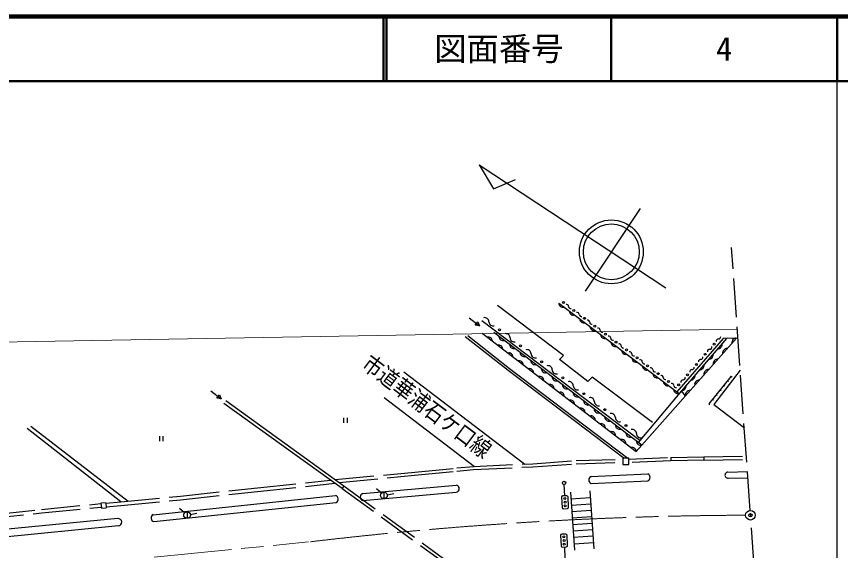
# Model space of a CAD drawing. Units: millimetres, scale not verified. Extents: x 40000 to 680000, y 20000 to 380000.
# Drawn here: x 451954 to 579500, y 297284 to 380000 of the extents above; entities that cross this region are included whole.
import ezdxf
from ezdxf.enums import TextEntityAlignment as Align

# ---------------------------------------------------------------- set-up
doc = ezdxf.new("R2010")
doc.units = ezdxf.units.MM
doc.header["$LTSCALE"] = 1000
doc.header["$PDMODE"] = 32
doc.header["$PDSIZE"] = 500
doc.linetypes.add('CHAIN', pattern=[18.5, 12, -1.5, 3.5, -1.5])
doc.linetypes.add('DASHED', pattern=[7.5, 6, -1.5])
for name, color, linetype, lineweight in [('M-BGD', 7, 'Continuous', 25), ('M-BGD-EXST', 7, 'Continuous', 25), ('M-BMK', 2, 'CHAIN', 13), ('M-BMK-SRVR', 3, 'Continuous', 25), ('M-STR-HTXT', 7, 'Continuous', 13), ('M-STR-STRC', 7, 'Continuous', 25), ('M-TTL', 2, 'Continuous', 140), ('M-TTL-BAND', 7, 'Continuous', 25), ('M-TTL-LINE', 7, 'Continuous', 50)]:
    doc.layers.add(name, color=color, linetype=linetype, lineweight=lineweight)
doc.layers.add('M-OTRS', color=6, linetype='Continuous')
doc.layers.add('M-TTL-TXT', color=7, linetype='Continuous')
doc.styles.add('ＭＳ ゴシック', font='')
doc.styles.get('ＭＳ ゴシック').set_extended_font_data('MS Gothic')

msp = doc.modelspace()

# ---------------------------------------------------------------- linework, layer by layer
at = {"layer": 'M-BGD'}
for p, q in [((523554, 357038), (552466, 337983)), ((523554, 357038), (525789, 353306)), ((525789, 353306), (529179, 354726)), ((548471, 350257), (539981, 337431)), ((535901, 335599), (554514, 321604)), ((536609, 327506), (526428, 335231)), ((522016, 333317), (523608, 332106)), ((523964, 332932), (548441, 314371)), ((522942, 332191), (523349, 332724)), ((523608, 332106), (522942, 332191)), ((523349, 332724), (523608, 332106)), ((521416, 330449), (528051, 325240)), ((521802, 330578), (528253, 325467)), ((524028, 330927), (547875, 312626)), ((548739, 313601), (525821, 331075)), ((561329, 330117), (554180, 321856)), ((561872, 330136), (554883, 322043)), ((555490, 321252), (563399, 330192)), ((563399, 330192), (561329, 330117)), ((536020, 326862), (536609, 327506)), ((540398, 323441), (536020, 326862)), ((528253, 325467), (546587, 311568)), ((511884, 324953), (530624, 310672)), ((528051, 325240), (546033, 311568)), ((541042, 324159), (540398, 323441)), ((550422, 317096), (541042, 324159)), ((562594, 324311), (559103, 320010)), ((563985, 325218), (559895, 319884)), ((562594, 324311), (562749, 324185)), ((561430, 322877), (561586, 322751)), ((562012, 323594), (562168, 323468)), ((482046, 322001), (483644, 320799)), ((482979, 320880), (483382, 321416)), ((483382, 321416), (483644, 320799)), ((554883, 322043), (548163, 314040)), ((555490, 321252), (554883, 322043)), ((560267, 321444), (560422, 321318)), ((560849, 322161), (561004, 322034)), ((483644, 320799), (482979, 320880)), ((484370, 320545), (502635, 307296)), ((508853, 320977), (522835, 310322)), ((548739, 313601), (555490, 321252)), ((559685, 320727), (559840, 320601)), ((502358, 306897), (484066, 320045)), ((559103, 320010), (559258, 319884)), ((559103, 320010), (559258, 319884)), ((559895, 319884), (564624, 316266)), ((454161, 316522), (469248, 304946)), ((468106, 304836), (453599, 316165)), ((547875, 312626), (548739, 313601)), ((545805, 311568), (545805, 310631)), ((546737, 311568), (545805, 311568)), ((546737, 310631), (546737, 311568)), ((553257, 311712), (558325, 311800)), ((553257, 311712), (553257, 311160)), ((558325, 311282), (553257, 311160)), ((558325, 311800), (558325, 311282)), ((545805, 310631), (546737, 310631)), ((540910, 308771), (549698, 309169)), ((562076, 309439), (565105, 309520)), ((505566, 306117), (520020, 307412)), ((540910, 307681), (549698, 308079)), ((562073, 308482), (565173, 308565)), ((502635, 307296), (502358, 306897)), ((505566, 305022), (520020, 306316)), ((473102, 302838), (501324, 305797)), ((465770, 304679), (465017, 304620)), ((465017, 304620), (465093, 303826)), ((465093, 303826), (465846, 303884)), ((465770, 304679), (465846, 303884)), ((473213, 301778), (501435, 304737)), ((467649, 302234), (435612, 299126)), ((467761, 301090), (435724, 297981))]:
    msp.add_line(p, q, dxfattribs=at)
at = {"layer": 'M-BGD', "linetype": 'DASHED'}
for p, q in [((565508, 303504), (562629, 344229)), ((538602, 311212), (545805, 311445)), ((546737, 311442), (553257, 311712)), ((558325, 311800), (564935, 311895)), ((558325, 311282), (564972, 311377)), ((513587, 309441), (520132, 310067)), ((520132, 310067), (522742, 310318)), ((522706, 309835), (531861, 310246)), ((522742, 310318), (531897, 310729)), ((531861, 310246), (538567, 310729)), ((531897, 310729), (538602, 311212)), ((538567, 310729), (545805, 310963)), ((553257, 311160), (546737, 310916)), ((501305, 308261), (513587, 309441)), ((501888, 307838), (513552, 308959)), ((513552, 308959), (520096, 309584)), ((520096, 309584), (522706, 309835)), ((489234, 307010), (500549, 308197)), ((489251, 306443), (501239, 307701)), ((477343, 305722), (489234, 307010)), ((477361, 305156), (489251, 306443)), ((502358, 306897), (522797, 292012)), ((502635, 307296), (523527, 292081)), ((465776, 304614), (468106, 304836)), ((468106, 304836), (477343, 305722)), ((468123, 304270), (477361, 305156)), ((433924, 301310), (455811, 303664)), ((455811, 303664), (465024, 304543)), ((455862, 303132), (465077, 303987)), ((465830, 304057), (468123, 304270)), ((432162, 300583), (455862, 303132)), ((569356, 249912), (565615, 302008))]:
    msp.add_line(p, q, dxfattribs=at)
at = {"layer": 'M-BGD'}
for centre, radius in [((544028, 343545), 4945), ((544028, 343545), 4324), ((536608, 335693), 150), ((538236, 334469), 150), ((539864, 333245), 150), ((526713, 331475), 150), ((541492, 332021), 150), ((543120, 330797), 150), ((529977, 329000), 150), ((544747, 329573), 150), ((559925, 329258), 150), ((546375, 328349), 150), ((558556, 327676), 150), ((533241, 326525), 150), ((548003, 327125), 150), ((549631, 325901), 150), ((557187, 326094), 150), ((536504, 324050), 150), ((551259, 324678), 150), ((555818, 324513), 150), ((552887, 323454), 150), ((554450, 322931), 150), ((539768, 321575), 150), ((543032, 319101), 150), ((546295, 316626), 150)]:
    msp.add_circle(centre, radius, dxfattribs=at)
for centre, radius, start, end in [((536538, 335605), 638, 180.49888, 285.62415), ((537100, 335077), 322, 0.75881, 105.36421), ((537744, 335085), 322, 180.75881, 285.36421), ((538157, 334388), 638, 180.49888, 285.62415), ((538728, 333853), 322, 0.75881, 105.36421), ((524432, 332703), 649, 0.77515, 104.87999), ((539372, 333861), 322, 180.75881, 285.36421), ((539775, 333171), 638, 180.49888, 285.62415), ((540356, 332629), 322, 0.75881, 105.36421), ((525731, 332721), 649, 180.77515, 284.87999), ((541000, 332637), 322, 180.75881, 285.36421), ((541394, 331954), 638, 180.49888, 285.62415), ((541984, 331405), 322, 0.75881, 105.36421), ((527294, 330460), 655, 180.85745, 284.49587), ((527696, 330228), 649, 0.77515, 104.87999), ((542627, 331413), 322, 180.75881, 285.36421), ((543013, 330737), 638, 180.49888, 285.62415), ((543612, 330181), 322, 0.75881, 105.36421), ((560621, 330384), 336, 268.02416, 10.23102), ((524991, 329713), 627, 359.45729, 105.53378), ((526581, 328493), 627, 359.45729, 105.53378), ((528931, 329212), 655, 180.85745, 284.49587), ((528994, 330246), 649, 180.77515, 284.87999), ((544255, 330190), 322, 180.75881, 285.36421), ((544631, 329520), 638, 180.49888, 285.62415), ((545240, 328957), 322, 0.75881, 105.36421), ((560598, 329713), 336, 88.02416, 190.23102), ((560486, 329214), 697, 269.06568, 9.30416), ((563387, 329478), 714, 89.01801, 187.97888), ((528170, 327273), 627, 359.45729, 105.53378), ((530568, 327964), 655, 180.85745, 284.49587), ((530960, 327754), 649, 0.77515, 104.87999), ((545883, 328966), 322, 180.75881, 285.36421), ((546250, 328303), 638, 180.49888, 285.62415), ((546868, 327733), 322, 0.75881, 105.36421), ((559229, 328131), 336, 88.02416, 190.23102), ((559252, 328803), 336, 268.02416, 10.23102), ((561949, 327853), 714, 89.01801, 187.97888), ((529760, 326053), 627, 359.45729, 105.53378), ((532205, 326716), 655, 180.85745, 284.49587), ((532258, 327771), 649, 180.77515, 284.87999), ((547511, 327742), 322, 180.75881, 285.36421), ((547868, 327086), 638, 180.49888, 285.62415), ((548495, 326509), 322, 0.75881, 105.36421), ((557860, 326550), 336, 88.02416, 190.23102), ((557883, 327221), 336, 268.02416, 10.23102), ((559088, 327596), 697, 269.06568, 9.30416), ((560511, 326227), 714, 89.01801, 187.97888), ((531350, 324833), 627, 359.45729, 105.53378), ((533842, 325468), 655, 180.85745, 284.49587), ((534223, 325279), 649, 0.77515, 104.87999), ((535522, 325296), 649, 180.77515, 284.87999), ((549139, 326518), 322, 180.75881, 285.36421), ((549487, 325869), 638, 180.49888, 285.62415), ((550123, 325285), 322, 0.75881, 105.36421), ((550767, 325294), 322, 180.75881, 285.36421), ((556491, 324968), 336, 88.02416, 190.23102), ((556514, 325639), 336, 268.02416, 10.23102), ((557690, 325977), 697, 269.06568, 9.30416), ((559073, 324602), 714, 89.01801, 187.97888), ((532940, 323613), 627, 359.45729, 105.53378), ((535479, 324220), 655, 180.85745, 284.49587), ((551105, 324652), 638, 180.49888, 285.62415), ((551751, 324061), 322, 0.75881, 105.36421), ((552394, 324070), 322, 180.75881, 285.36421), ((555146, 324058), 336, 268.02416, 10.23102), ((556292, 324359), 697, 269.06568, 9.30416), ((534530, 322393), 627, 359.45729, 105.53378), ((537116, 322972), 655, 180.85745, 284.49587), ((537487, 322804), 649, 0.77515, 104.87999), ((538785, 322822), 649, 180.77515, 284.87999), ((552724, 323435), 638, 180.49888, 285.62415), ((553379, 322837), 322, 0.75881, 105.36421), ((554022, 322846), 322, 180.75881, 285.36421), ((555123, 323386), 336, 88.02416, 190.23102), ((554894, 322740), 697, 269.06568, 9.30416), ((557635, 322977), 714, 89.01801, 187.97888), ((536119, 321173), 627, 359.45729, 105.53378), ((538753, 321723), 655, 180.85745, 284.49587), ((554342, 322218), 638, 180.49888, 285.62415), ((556196, 321352), 714, 89.01801, 187.97888), ((537709, 319952), 627, 359.45729, 105.53378), ((540390, 320475), 655, 180.85745, 284.49587), ((540751, 320329), 649, 0.77515, 104.87999), ((542049, 320347), 649, 180.77515, 284.87999), ((539299, 318732), 627, 359.45729, 105.53378), ((542027, 319227), 655, 180.85745, 284.49587), ((540889, 317512), 627, 359.45729, 105.53378), ((543664, 317979), 655, 180.85745, 284.49587), ((544014, 317855), 649, 0.77515, 104.87999), ((545313, 317872), 649, 180.77515, 284.87999), ((542479, 316292), 627, 359.45729, 105.53378), ((545301, 316731), 655, 180.85745, 284.49587), ((544068, 315072), 627, 359.45729, 105.53378), ((546938, 315483), 655, 180.85745, 284.49587), ((547278, 315380), 649, 0.77515, 104.87999), ((548576, 315397), 649, 180.77515, 284.87999), ((545658, 313852), 627, 359.45729, 105.53378), ((548575, 314235), 655, 180.85745, 284.49587), ((547248, 312632), 627, 359.45729, 105.53378), ((541097, 308226), 576, 108.99452, 251.00548), ((549393, 308624), 625, 299.26951, 60.73049), ((562097, 308961), 479, 92.53746, 275.9185), ((519931, 306864), 555, 279.25103, 80.74897), ((505719, 305570), 568, 105.57783, 254.42217), ((501204, 305248), 562, 294.34015, 77.67787), ((473346, 302328), 566, 115.55955, 256.45846), ((467676, 301659), 576, 278.47604, 92.66836)]:
    msp.add_arc(centre, radius, start, end, dxfattribs=at)
at = {"layer": 'M-BGD-EXST'}
for p, q in [((502586, 317851), (502586, 317051)), ((503119, 317851), (503119, 317051)), ((474090, 315014), (474090, 314214)), ((474623, 315014), (474623, 314214)), ((536817, 305760), (536727, 307508)), ((508442, 306160), (507657, 306819)), ((508834, 306343), (508834, 305319)), ((509339, 305920), (510348, 306098)), ((536328, 305535), (536410, 303937)), ((537117, 305776), (536517, 305745)), ((537408, 303988), (537327, 305586)), ((477962, 303112), (477177, 303771)), ((536620, 303747), (537219, 303778)), ((478354, 303295), (478354, 302271)), ((478859, 302872), (479868, 303050)), ((536958, 299839), (536359, 299811)), ((536168, 299602), (536243, 298004)), ((537242, 298050), (537167, 299649)), ((536452, 297813), (537051, 297841)), ((536752, 297827), (536833, 296079))]:
    msp.add_line(p, q, dxfattribs=at)
for centre, radius in [((536715, 307758), 250), ((508834, 305831), 512), ((536839, 305336), 150), ((536868, 304762), 150), ((536898, 304187), 150), ((478354, 302783), 512), ((536678, 299401), 150), ((536705, 298826), 150), ((536732, 298252), 150)]:
    msp.add_circle(centre, radius, dxfattribs=at)
for centre, start, end in [((536528, 305545), 92.93567, 182.93567), ((537127, 305576), 2.93567, 92.93567), ((536610, 303947), 182.93567, 272.93567), ((537209, 303978), 272.93567, 2.93567), ((536368, 299611), 92.67157, 182.67157), ((536968, 299639), 2.67157, 92.67157), ((536443, 298013), 182.67157, 272.67157), ((537042, 298041), 272.67157, 2.67157)]:
    msp.add_arc(centre, 200, start, end, dxfattribs=at)
at = {"layer": 'M-BMK'}
msp.add_line((473278, 296276), (497152, 298606), dxfattribs=at)
msp.add_arc((567028, -287309), 590067, 90.2152, 96.80092, dxfattribs=at)
at = {"layer": 'M-BMK-SRVR'}
msp.add_circle((565561, 302756), 750, dxfattribs=at)
at = {"layer": 'M-OTRS'}
msp.add_point((565561, 302756), dxfattribs=at)
at = {"layer": 'M-STR-HTXT'}
msp.add_line((158518, 324439), (563525, 331558), dxfattribs=at)
at = {"layer": 'M-STR-STRC'}
for p, q in [((537702, 306314), (538320, 297335)), ((540695, 306520), (541312, 297541)), ((537771, 305316), (540764, 305522)), ((537839, 304319), (540832, 304524)), ((537908, 303321), (540901, 303527)), ((537977, 302323), (540969, 302529)), ((538045, 301326), (541038, 301531)), ((538114, 300328), (541107, 300534)), ((538182, 299330), (541175, 299536)), ((538251, 298333), (541244, 298539))]:
    msp.add_line(p, q, dxfattribs=at)
at = {"layer": 'M-TTL'}
msp.add_line((680000, 380000), (40000, 380000), dxfattribs=at)
at = {"layer": 'M-TTL-BAND'}
msp.add_line((579000, 20000), (579000, 370000), dxfattribs=at)
at = {"layer": 'M-TTL-LINE'}
for p, q in [((508747, 380000), (508747, 370000)), ((509247, 380000), (509247, 370000)), ((543997, 380000), (543997, 370000)), ((579000, 380000), (579000, 370000)), ((40000, 370000), (680000, 370000))]:
    msp.add_line(p, q, dxfattribs=at)

# ---------------------------------------------------------------- texts
at = {"layer": 'M-BGD-EXST', "style": 'ＭＳ ゴシック', "width": 0.85}
msp.add_text('市道華浦石ケ口線', height=2566, rotation=323.054, dxfattribs=at).set_placement((504764, 325107), align=Align.BOTTOM_LEFT)
at = {"layer": 'M-TTL-TXT', "style": 'ＭＳ ゴシック'}
for s, p in [('図面番号', (526622, 375000)), ('4', (561497, 375000))]:
    msp.add_text(s, height=3666, dxfattribs=at).set_placement(p, align=Align.MIDDLE_CENTER)

doc.saveas('drawing.dxf')
